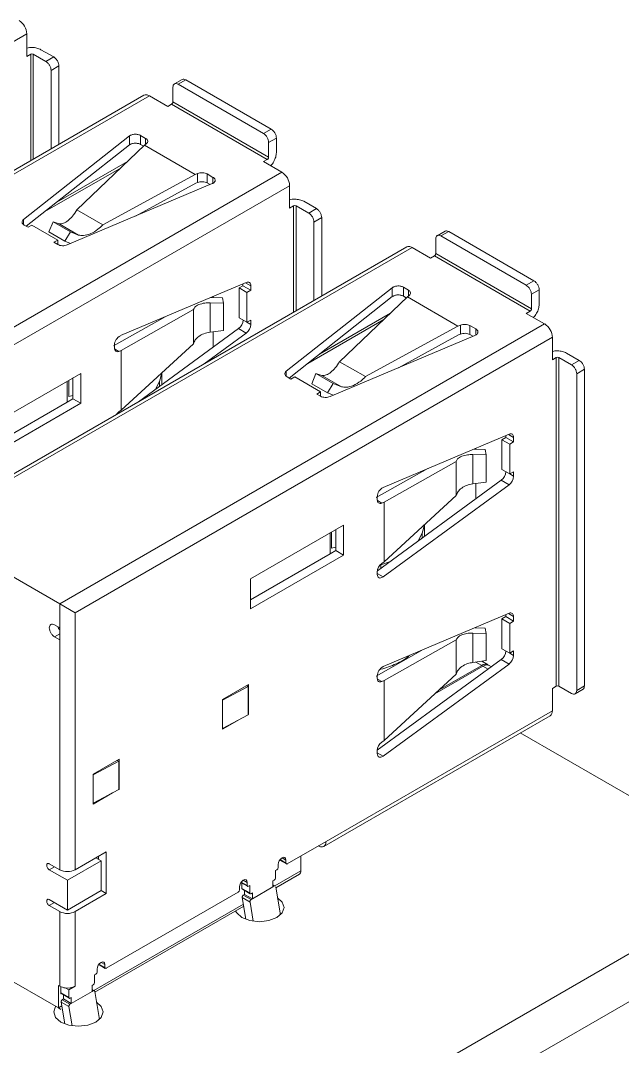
# Model space of a CAD drawing. Header units: inches. Extents: x 0.3 to 21.8, y 0.2 to 16.9.
# Drawn here: x 18.912 to 19.56, y 13.231 to 14.335 of the extents above; entities that cross this region are included whole.
import ezdxf

# ---------------------------------------------------------------- set-up
doc = ezdxf.new("R2010")
doc.units = ezdxf.units.IN
doc.header["$MEASUREMENT"] = 0

msp = doc.modelspace()

# ---------------------------------------------------------------- linework, layer by layer
at = {"color": 7, "linetype": 'Continuous', "lineweight": 0}
for p, q in [((18.9185, 14.3206), (18.4049, 14.0241)), ((18.9185, 14.2965), (18.9185, 14.3206)), ((18.9338, 14.3037), (18.9475, 14.2959)), ((18.9227, 14.2989), (18.9185, 14.2965)), ((18.9227, 14.1843), (18.9227, 14.2989)), ((18.9391, 14.291), (18.9255, 14.2989)), ((18.9255, 14.2989), (18.9255, 14.1859)), ((18.9391, 14.291), (18.9475, 14.2959)), ((18.953, 14.2862), (18.9447, 14.2814)), ((18.9447, 14.197), (18.9447, 14.2814)), ((18.953, 14.2018), (18.953, 14.2862)), ((19.0859, 14.2717), (19.0774, 14.2668)), ((19.0897, 14.2713), (19.0814, 14.2665)), ((19.0897, 14.2713), (19.1816, 14.2182)), ((19.0758, 14.2632), (19.0758, 14.2475)), ((19.1732, 14.2134), (19.0814, 14.2665)), ((19.0446, 14.2547), (18.5251, 13.9548)), ((19.0505, 14.2541), (18.5285, 13.9527)), ((19.0702, 14.2427), (19.0505, 14.2541)), ((19.0744, 14.2451), (19.0702, 14.2427)), ((19.1774, 14.1856), (19.0744, 14.2451)), ((19.0758, 14.2475), (19.1788, 14.188)), ((19.1732, 14.2134), (19.1816, 14.2182)), ((18.9149, 14.1208), (19.0291, 14.2108)), ((18.918, 14.1136), (19.0291, 14.2012)), ((19.0452, 14.2008), (18.9724, 14.1312)), ((19.0291, 14.2012), (19.0291, 14.2108)), ((19.041, 14.2113), (19.0463, 14.2082)), ((19.041, 14.2017), (19.041, 14.2113)), ((19.041, 14.2017), (19.0442, 14.1998)), ((19.0471, 14.2023), (19.0452, 14.2008)), ((19.0452, 14.2008), (19.0998, 14.1693)), ((19.0463, 14.2017), (19.0463, 14.2082)), ((19.1871, 14.2086), (19.1788, 14.2038)), ((19.1788, 14.188), (19.1788, 14.2038)), ((19.1871, 14.2086), (19.1871, 14.1929)), ((19.027, 14.1834), (18.9507, 14.1394)), ((19.1732, 14.1832), (19.1774, 14.1856)), ((19.1732, 14.1832), (19.193, 14.1718)), ((19.193, 14.1718), (18.671, 13.8705)), ((19.02, 14.1767), (18.9381, 14.1294)), ((19.0003, 14.1151), (19.0998, 14.1693)), ((19.0998, 14.1693), (19.1024, 14.1704)), ((19.1024, 14.1704), (19.1024, 14.1608)), ((19.1126, 14.17), (19.1189, 14.1663)), ((19.1126, 14.1603), (19.1126, 14.17)), ((19.2013, 14.1573), (18.6877, 13.8608)), ((19.118, 14.1595), (18.9621, 14.0936)), ((19.1004, 14.16), (19.0356, 14.1246)), ((19.1024, 14.1608), (19.1004, 14.16)), ((19.1126, 14.1603), (19.1158, 14.1585)), ((19.1189, 14.1599), (19.1189, 14.1663)), ((19.2013, 14.1332), (19.2013, 14.1573)), ((19.2055, 14.1356), (19.2013, 14.1332)), ((19.2055, 14.021), (19.2055, 14.1356)), ((19.2219, 14.1278), (19.2083, 14.1356)), ((19.2083, 14.1356), (19.2083, 14.0226)), ((19.2167, 14.1405), (19.2303, 14.1326)), ((18.9724, 14.1312), (19.0003, 14.1151)), ((19.2219, 14.1278), (19.2303, 14.1326)), ((18.9149, 14.1156), (18.9149, 14.1208)), ((18.9199, 14.1125), (18.9157, 14.1149)), ((18.9241, 14.1149), (18.9199, 14.1125)), ((18.9519, 14.0988), (18.9241, 14.1149)), ((18.9469, 14.1185), (18.9423, 14.1075)), ((18.9469, 14.1185), (18.9655, 14.1077)), ((18.9533, 14.1162), (18.9469, 14.1185)), ((18.9743, 14.1041), (18.9533, 14.1162)), ((19.2359, 14.1229), (19.2275, 14.1181)), ((19.2275, 14.0337), (19.2275, 14.1181)), ((19.2359, 14.0385), (19.2359, 14.1229)), ((18.9423, 14.1075), (18.9593, 14.0977)), ((18.9593, 14.0977), (18.9655, 14.1077)), ((18.9655, 14.1077), (18.9743, 14.1041)), ((19.3687, 14.1084), (19.3602, 14.1035)), ((19.3726, 14.108), (19.3642, 14.1032)), ((19.4561, 14.0501), (19.3642, 14.1032)), ((19.3726, 14.108), (19.4644, 14.055)), ((19.3275, 14.0914), (18.8079, 13.7915)), ((19.3333, 14.0908), (18.8113, 13.7895)), ((18.9477, 14.0964), (18.9519, 14.0988)), ((18.9519, 14.094), (18.9477, 14.0964)), ((18.9519, 14.094), (18.9519, 14.0988)), ((18.9657, 14.0951), (18.9593, 14.0977)), ((19.3531, 14.0794), (19.3333, 14.0908)), ((19.3586, 14.1), (19.3586, 14.0842)), ((19.3572, 14.0818), (19.3531, 14.0794)), ((19.4602, 14.0223), (19.3572, 14.0818)), ((19.3586, 14.0842), (19.4616, 14.0247)), ((19.0192, 13.9959), (19.1548, 14.0532)), ((19.1471, 14.0472), (19.1512, 14.0496)), ((19.1471, 14.0472), (19.1554, 14.0424)), ((19.1471, 14.0151), (19.1471, 14.0472)), ((19.1512, 14.0496), (19.1512, 14.0517)), ((19.1512, 14.0496), (19.1596, 14.0448)), ((19.154, 14.0529), (19.1596, 14.0496)), ((19.1596, 14.0496), (19.1596, 14.0448)), ((19.1978, 13.9575), (19.3119, 14.0475)), ((19.3119, 14.0379), (19.3119, 14.0475)), ((19.3238, 14.0481), (19.3292, 14.045)), ((19.3238, 14.0384), (19.3238, 14.0481)), ((19.4561, 14.0501), (19.4644, 14.055)), ((19.1167, 14.0371), (19.129, 14.0367)), ((19.1191, 14.037), (19.1191, 14.0381)), ((19.129, 14.0367), (19.1301, 14.0307)), ((19.1596, 14.0448), (19.1554, 14.0424)), ((19.1554, 14.0424), (19.1554, 14.0103)), ((19.2009, 13.9503), (19.3119, 14.0379)), ((19.3281, 14.0376), (19.2552, 13.9679)), ((19.3238, 14.0384), (19.327, 14.0366)), ((19.33, 14.0391), (19.3281, 14.0376)), ((19.3281, 14.0376), (19.3826, 14.0061)), ((19.3292, 14.0384), (19.3292, 14.045)), ((19.47, 14.0453), (19.4616, 14.0405)), ((19.4616, 14.0247), (19.4616, 14.0405)), ((19.47, 14.0453), (19.47, 14.0296)), ((19.098, 14.0239), (19.0201, 13.98)), ((19.098, 13.987), (19.098, 14.0239)), ((19.1301, 14.0307), (19.1157, 14.0312)), ((19.1157, 14.0312), (19.1157, 13.9997)), ((19.1301, 14.0016), (19.1301, 14.0307)), ((19.0117, 13.9849), (19.0674, 14.0163)), ((19.1471, 14.0151), (19.1554, 14.0103)), ((19.3028, 14.0134), (19.2209, 13.9661)), ((19.3098, 14.0201), (19.2336, 13.9761)), ((19.4561, 14.0199), (19.4602, 14.0223)), ((19.4561, 14.0199), (19.4758, 14.0085)), ((19.4758, 14.0085), (18.9539, 13.7072)), ((19.0386, 13.9247), (19.1464, 14.0035)), ((19.1464, 14.0035), (19.1548, 13.9987)), ((19.1554, 14.0103), (19.1596, 14.0127)), ((19.1554, 14.0103), (19.1596, 14.0079)), ((19.1596, 14.0127), (19.1596, 14.0079)), ((19.2832, 13.9518), (19.3826, 14.0061)), ((19.3826, 14.0061), (19.3852, 14.0072)), ((19.3852, 14.0072), (19.3852, 13.9975)), ((19.3955, 14.0067), (19.4018, 14.0031)), ((19.3955, 13.9971), (19.3955, 14.0067)), ((19.4018, 13.9967), (19.4018, 14.0031)), ((19.4842, 13.9941), (18.9706, 13.6975)), ((19.1548, 13.9987), (19.1095, 13.9656)), ((19.1157, 13.9997), (19.1301, 14.0016)), ((19.1191, 13.9835), (19.1191, 14.0001)), ((19.4009, 13.9962), (19.245, 13.9303)), ((19.3832, 13.9967), (19.3184, 13.9613)), ((19.3852, 13.9975), (19.3832, 13.9967)), ((19.3955, 13.9971), (19.3986, 13.9952)), ((19.4842, 13.9699), (19.4842, 13.9941)), ((19.0129, 13.9826), (19.0129, 13.9858)), ((19.0177, 13.979), (19.0129, 13.9818)), ((19.0201, 13.98), (19.0177, 13.979)), ((19.0201, 13.9157), (19.098, 13.987)), ((19.0201, 13.9157), (19.0201, 13.98)), ((19.4884, 13.9724), (19.4842, 13.9699)), ((19.4884, 13.6187), (19.4884, 13.9724)), ((19.4911, 13.9724), (19.4911, 13.6187)), ((19.5048, 13.9645), (19.4911, 13.9724)), ((19.4995, 13.9772), (19.5131, 13.9693)), ((19.5048, 13.9645), (19.5131, 13.9693)), ((19.2552, 13.9679), (19.2832, 13.9518)), ((19.5187, 13.9597), (19.5104, 13.9548)), ((19.5187, 13.6189), (19.5187, 13.9597)), ((18.8763, 13.8974), (18.9765, 13.9552)), ((18.9621, 13.9469), (18.9621, 13.9244)), ((18.9636, 13.9304), (18.9636, 13.9478)), ((18.9682, 13.9504), (18.9682, 13.9279)), ((18.9765, 13.9552), (18.9765, 13.9231)), ((19.0571, 13.9382), (19.0613, 13.9466)), ((19.0613, 13.9466), (19.0637, 13.9556)), ((19.0613, 13.9412), (19.0613, 13.9466)), ((19.0639, 13.9558), (19.0639, 13.9431)), ((19.1978, 13.9523), (19.1978, 13.9575)), ((19.2027, 13.9492), (19.1986, 13.9516)), ((19.2069, 13.9516), (19.2027, 13.9492)), ((19.2348, 13.9356), (19.2069, 13.9516)), ((19.2297, 13.9552), (19.2252, 13.9442)), ((19.2297, 13.9552), (19.2483, 13.9445)), ((19.2362, 13.9529), (19.2297, 13.9552)), ((19.2571, 13.9408), (19.2362, 13.9529)), ((19.5104, 13.6141), (19.5104, 13.9548)), ((19.2252, 13.9442), (19.2421, 13.9345)), ((19.2306, 13.9331), (19.2348, 13.9356)), ((19.2348, 13.9307), (19.2348, 13.9356)), ((19.2421, 13.9345), (19.2483, 13.9445)), ((19.2483, 13.9445), (19.2571, 13.9408)), ((18.9682, 13.9279), (18.9621, 13.9244)), ((18.9636, 13.9304), (18.9682, 13.9316)), ((18.9682, 13.9279), (18.9765, 13.9231)), ((19.2348, 13.9307), (19.2306, 13.9331)), ((19.2485, 13.9318), (19.2421, 13.9345)), ((18.8763, 13.8749), (18.9621, 13.9244)), ((18.9765, 13.9231), (18.8763, 13.8652)), ((19.0177, 13.914), (19.0201, 13.9157)), ((19.0159, 13.9123), (19.0168, 13.9126)), ((19.0168, 13.9126), (19.019, 13.9134)), ((19.0168, 13.9126), (19.0168, 13.9121)), ((19.302, 13.8326), (19.4376, 13.8899)), ((19.4299, 13.8839), (19.4341, 13.8864)), ((19.4299, 13.8839), (19.4383, 13.8791)), ((19.4299, 13.8518), (19.4299, 13.8839)), ((19.4341, 13.8864), (19.4341, 13.8885)), ((19.4341, 13.8864), (19.4424, 13.8815)), ((19.4368, 13.8896), (19.4424, 13.8864)), ((19.4424, 13.8815), (19.4383, 13.8791)), ((19.4424, 13.8864), (19.4424, 13.8815)), ((19.3995, 13.8738), (19.4119, 13.8734)), ((19.4019, 13.8737), (19.4019, 13.8748)), ((19.4119, 13.8734), (19.4129, 13.8675)), ((19.4383, 13.8791), (19.4383, 13.847)), ((19.3808, 13.8606), (19.303, 13.8168)), ((19.3808, 13.8237), (19.3808, 13.8606)), ((19.4129, 13.8675), (19.3985, 13.8679)), ((19.3985, 13.8679), (19.3985, 13.8364)), ((19.4129, 13.8383), (19.4129, 13.8675)), ((19.2945, 13.8216), (19.3502, 13.853)), ((19.4299, 13.8518), (19.4383, 13.847)), ((19.4383, 13.847), (19.4424, 13.8494)), ((19.4424, 13.8494), (19.4424, 13.8446)), ((19.2958, 13.7426), (19.4292, 13.8402)), ((19.3985, 13.8364), (19.4129, 13.8383)), ((19.4019, 13.8202), (19.4019, 13.8369)), ((19.4292, 13.8402), (19.4376, 13.8354)), ((19.4383, 13.847), (19.4424, 13.8446)), ((19.4376, 13.8354), (19.302, 13.7362)), ((19.2957, 13.8193), (19.2957, 13.8226)), ((19.3006, 13.8157), (19.2958, 13.8185)), ((19.303, 13.8168), (19.3006, 13.8157)), ((19.303, 13.7525), (19.3808, 13.8237)), ((19.303, 13.7525), (19.303, 13.8168)), ((19.1592, 13.7341), (19.2594, 13.7919)), ((19.2594, 13.7919), (19.2594, 13.7598)), ((19.3441, 13.7834), (19.3466, 13.7924)), ((19.3467, 13.7925), (19.3467, 13.7799)), ((18.9539, 13.7072), (18.8113, 13.7895)), ((19.2449, 13.7836), (19.2449, 13.7611)), ((19.2465, 13.7671), (19.2465, 13.7845)), ((19.251, 13.7871), (19.251, 13.7646)), ((19.3399, 13.7749), (19.3441, 13.7834)), ((19.3441, 13.778), (19.3441, 13.7834)), ((19.1592, 13.7116), (19.2449, 13.7611)), ((19.2594, 13.7598), (19.1592, 13.7019)), ((19.251, 13.7646), (19.2449, 13.7611)), ((19.2465, 13.7671), (19.251, 13.7683)), ((19.251, 13.7646), (19.2594, 13.7598)), ((19.2988, 13.7491), (19.2996, 13.7493)), ((19.2996, 13.7493), (19.31, 13.753)), ((19.2996, 13.7493), (19.2996, 13.7454)), ((19.3006, 13.7507), (19.303, 13.7525)), ((19.2957, 13.739), (19.2957, 13.7415)), ((19.2957, 13.7399), (19.302, 13.7362)), ((19.1592, 13.7019), (19.1592, 13.7341)), ((18.9539, 13.7072), (18.9539, 13.6815)), ((18.9706, 13.6975), (18.9539, 13.7072)), ((18.9706, 13.6975), (18.9706, 13.4211)), ((19.302, 13.6397), (19.4376, 13.6971)), ((19.4299, 13.6911), (19.4341, 13.6935)), ((19.4341, 13.6935), (19.4341, 13.6956)), ((19.4341, 13.6935), (19.4424, 13.6887)), ((19.4368, 13.6967), (19.4424, 13.6935)), ((19.4424, 13.6935), (19.4424, 13.6887)), ((18.9483, 13.6847), (18.9539, 13.6815)), ((19.401, 13.6816), (19.4119, 13.6812)), ((19.4019, 13.6816), (19.4019, 13.682)), ((19.4299, 13.6911), (19.4383, 13.6862)), ((19.4299, 13.6589), (19.4299, 13.6911)), ((19.4424, 13.6887), (19.4383, 13.6862)), ((19.4383, 13.6862), (19.4383, 13.6541)), ((18.9483, 13.6718), (18.9539, 13.675)), ((18.9539, 13.6686), (18.9483, 13.6718)), ((18.9539, 13.6815), (18.9539, 13.6686)), ((19.4129, 13.6753), (19.3985, 13.6757)), ((19.3985, 13.6757), (19.3985, 13.6442)), ((19.4119, 13.6812), (19.4129, 13.6753)), ((19.4129, 13.6461), (19.4129, 13.6753)), ((18.9539, 13.6686), (18.9539, 13.4211)), ((19.303, 13.6246), (19.3808, 13.6684)), ((19.3808, 13.6684), (19.3808, 13.6315)), ((19.2945, 13.6294), (19.3453, 13.658)), ((19.4299, 13.6589), (19.4383, 13.6541)), ((19.4383, 13.6541), (19.4424, 13.6565)), ((19.4383, 13.6541), (19.4424, 13.6517)), ((19.4424, 13.6565), (19.4424, 13.6517)), ((19.2957, 13.5497), (19.4292, 13.6473)), ((19.2996, 13.6381), (19.2996, 13.6368)), ((19.4376, 13.6425), (19.302, 13.5434)), ((19.3577, 13.6103), (19.4094, 13.6402)), ((19.3624, 13.6146), (19.4081, 13.641)), ((19.3985, 13.6442), (19.4129, 13.6461)), ((19.4017, 13.6446), (19.4081, 13.641)), ((19.415, 13.6416), (19.4083, 13.6455)), ((19.4094, 13.6402), (19.415, 13.637)), ((19.4186, 13.6396), (19.4163, 13.6409)), ((19.4292, 13.6473), (19.4376, 13.6425)), ((19.2957, 13.6271), (19.2957, 13.6297)), ((19.2981, 13.6364), (19.2996, 13.6368)), ((19.3808, 13.6315), (19.303, 13.5603)), ((19.1292, 13.6043), (19.1571, 13.6204)), ((19.1566, 13.6182), (19.1292, 13.6035)), ((19.1566, 13.6182), (19.155, 13.6192)), ((19.1566, 13.5877), (19.1566, 13.6182)), ((19.1571, 13.6204), (19.1571, 13.5882)), ((19.3006, 13.6235), (19.2958, 13.6263)), ((19.303, 13.6246), (19.3006, 13.6235)), ((19.303, 13.5603), (19.303, 13.6246)), ((19.4842, 13.6163), (19.4884, 13.6187)), ((19.4842, 13.5922), (19.4842, 13.6163)), ((19.4911, 13.6187), (19.5048, 13.6109)), ((19.5087, 13.6104), (19.5172, 13.6153)), ((19.5187, 13.6189), (19.5104, 13.6141)), ((19.1292, 13.6035), (19.1292, 13.6043)), ((19.1292, 13.573), (19.1292, 13.6035)), ((19.1292, 13.573), (19.1566, 13.5877)), ((19.1499, 13.5841), (19.1292, 13.5722)), ((19.1566, 13.5885), (19.1571, 13.5882)), ((19.1571, 13.5882), (19.1566, 13.588)), ((19.2381, 13.4461), (19.4817, 13.5868)), ((19.2406, 13.4516), (19.4842, 13.5922)), ((19.1292, 13.5722), (19.1292, 13.573)), ((19.3006, 13.5585), (19.303, 13.5603)), ((19.6787, 13.4361), (19.4497, 13.5683)), ((19.2957, 13.5461), (19.2957, 13.5493)), ((18.9901, 13.5239), (19.0179, 13.54)), ((19.0174, 13.5379), (19.0158, 13.5388)), ((19.0179, 13.54), (19.0179, 13.5079)), ((19.2957, 13.547), (19.302, 13.5434)), ((19.0174, 13.5379), (18.9901, 13.5231)), ((19.0174, 13.5073), (19.0174, 13.5379)), ((18.9901, 13.5231), (18.9901, 13.5239)), ((18.9901, 13.4926), (18.9901, 13.5231)), ((18.9901, 13.4926), (19.0174, 13.5073)), ((19.0174, 13.5081), (19.0179, 13.5079)), ((19.0179, 13.5079), (19.0174, 13.5076)), ((19.0107, 13.5037), (18.9901, 13.4918)), ((18.9901, 13.4918), (18.9901, 13.4926)), ((19.1988, 13.4275), (19.2406, 13.4516)), ((18.9706, 13.4211), (19.004, 13.4404)), ((19.004, 13.4404), (19.004, 13.3954)), ((18.9984, 13.4307), (18.9622, 13.4098)), ((18.9928, 13.4339), (18.9984, 13.4307)), ((18.9956, 13.4355), (18.9956, 13.4323)), ((18.9984, 13.3986), (18.9984, 13.4307)), ((19.1908, 13.4315), (19.1979, 13.4274)), ((19.1974, 13.4283), (19.1911, 13.432)), ((19.1933, 13.4339), (19.1974, 13.4315)), ((19.1974, 13.4315), (19.1974, 13.4283)), ((19.2135, 13.4198), (19.2135, 13.4359)), ((18.9427, 13.4275), (18.9539, 13.4211)), ((18.9483, 13.4243), (18.9427, 13.4211)), ((18.9622, 13.4098), (18.9427, 13.4211)), ((19.1855, 13.4037), (19.2135, 13.4198)), ((19.1863, 13.4202), (19.1877, 13.4211)), ((19.1863, 13.4122), (19.1863, 13.4202)), ((19.1891, 13.4235), (19.1891, 13.4267)), ((18.9622, 13.3777), (18.9622, 13.4098)), ((19.149, 13.4074), (19.1561, 13.4033)), ((19.1557, 13.4042), (19.1493, 13.4078)), ((19.1501, 13.401), (19.1501, 13.4067)), ((19.1515, 13.4098), (19.1557, 13.4074)), ((19.1557, 13.4074), (19.1557, 13.4042)), ((19.1835, 13.409), (19.1849, 13.4098)), ((19.1835, 13.4026), (19.1835, 13.409)), ((19.1867, 13.4017), (19.2119, 13.4163)), ((18.9622, 13.3777), (18.9984, 13.3986)), ((19.004, 13.3954), (18.9706, 13.3761)), ((18.9984, 13.3986), (19.004, 13.3954)), ((19.004, 13.315), (19.1459, 13.3969)), ((19.0856, 13.0529), (19.6787, 13.3953)), ((19.1473, 13.3994), (19.1473, 13.4026)), ((19.1585, 13.3961), (19.1501, 13.401)), ((19.1505, 13.4001), (19.1589, 13.3952)), ((19.1515, 13.3937), (19.1529, 13.3945)), ((19.1529, 13.3945), (19.1529, 13.3987)), ((19.1613, 13.3897), (19.1529, 13.3945)), ((19.1571, 13.4034), (19.1585, 13.4042)), ((19.1585, 13.4042), (19.1585, 13.3961)), ((19.1599, 13.3953), (19.1613, 13.3961)), ((19.1835, 13.4026), (19.1613, 13.3897)), ((19.1613, 13.3961), (19.1613, 13.3897)), ((19.1862, 13.4033), (19.1835, 13.4048)), ((19.1835, 13.4042), (19.1849, 13.4034)), ((19.1849, 13.4034), (19.1835, 13.4026)), ((19.1915, 13.3724), (19.1866, 13.4024)), ((18.9427, 13.3889), (18.9622, 13.3777)), ((18.9427, 13.3825), (18.9483, 13.3857)), ((18.9906, 13.2912), (19.1516, 13.3841)), ((19.1542, 13.3677), (19.1504, 13.3912)), ((19.1504, 13.3912), (19.1588, 13.3863)), ((19.1599, 13.3889), (19.1515, 13.3937)), ((19.1588, 13.3863), (19.1621, 13.3656)), ((19.1613, 13.3897), (19.1599, 13.3889)), ((18.9539, 13.3761), (18.9427, 13.3825)), ((18.9539, 13.3761), (18.9539, 13.2957)), ((18.9706, 13.3761), (18.9706, 13.2957)), ((18.9918, 13.2892), (19.152, 13.3817)), ((18.8127, 13.3531), (18.9525, 13.2724)), ((19.0856, 13.0015), (19.6787, 13.3438)), ((18.9959, 13.319), (19.003, 13.3149)), ((19.0026, 13.3158), (18.9962, 13.3195)), ((18.9984, 13.3214), (19.0026, 13.319)), ((19.0026, 13.319), (19.0026, 13.3158)), ((18.9914, 13.3078), (18.9928, 13.3086)), ((18.9914, 13.2997), (18.9914, 13.3078)), ((18.9942, 13.311), (18.9942, 13.3142)), ((18.9525, 13.2965), (18.9539, 13.2957)), ((18.9525, 13.2965), (18.9525, 13.2724)), ((18.9706, 13.2957), (18.9636, 13.2917)), ((18.9887, 13.2965), (18.9901, 13.2973)), ((18.9887, 13.2901), (18.9887, 13.2965)), ((18.9553, 13.2885), (18.9553, 13.295)), ((18.9636, 13.2836), (18.9553, 13.2885)), ((18.9557, 13.2876), (18.964, 13.2827)), ((18.958, 13.282), (18.958, 13.2862)), ((18.9599, 13.2938), (18.9636, 13.2917)), ((18.9636, 13.2917), (18.9636, 13.2836)), ((18.9887, 13.2901), (18.9664, 13.2772)), ((18.9914, 13.2908), (18.9887, 13.2923)), ((18.9887, 13.2917), (18.9901, 13.2909)), ((18.9901, 13.2909), (18.9887, 13.2901)), ((18.9966, 13.2599), (18.9917, 13.2899)), ((18.9525, 13.2724), (18.9562, 13.2746)), ((18.9594, 13.2552), (18.9555, 13.2787)), ((18.9555, 13.2787), (18.9639, 13.2738)), ((18.9566, 13.2812), (18.958, 13.282)), ((18.965, 13.2764), (18.9566, 13.2812)), ((18.9664, 13.2772), (18.958, 13.282)), ((18.9639, 13.2738), (18.9673, 13.2531)), ((18.965, 13.2828), (18.9664, 13.2836)), ((18.9664, 13.2772), (18.965, 13.2764)), ((18.9664, 13.2836), (18.9664, 13.2772)), ((18.9525, 13.2724), (18.9553, 13.2708))]:
    msp.add_line(p, q, dxfattribs=at)
at = {"color": 7, "linetype": 'Continuous', "lineweight": 0, "flags": 128}
for points in [[(19.1548, 14.0532), (19.1557, 14.0535), (19.1567, 14.0536), (19.1575, 14.0535), (19.1582, 14.0531), (19.1588, 14.0525), (19.1592, 14.0517), (19.1595, 14.0507), (19.1596, 14.0496)], [(19.0177, 13.979), (19.0167, 13.9787), (19.0158, 13.9786), (19.015, 13.9788), (19.0143, 13.9792), (19.0137, 13.9798), (19.0132, 13.9805), (19.013, 13.9815), (19.0129, 13.9826)], [(19.4376, 13.8899), (19.4386, 13.8903), (19.4395, 13.8903), (19.4403, 13.8902), (19.4411, 13.8898), (19.4416, 13.8892), (19.4421, 13.8884), (19.4423, 13.8875), (19.4424, 13.8864)], [(19.3006, 13.8157), (19.2996, 13.8154), (19.2987, 13.8153), (19.2978, 13.8155), (19.2971, 13.8159), (19.2965, 13.8165), (19.2961, 13.8173), (19.2958, 13.8182), (19.2957, 13.8193)], [(19.302, 13.7362), (19.3008, 13.7355), (19.2997, 13.7351), (19.2986, 13.735), (19.2976, 13.7352), (19.2968, 13.7358), (19.2962, 13.7366), (19.2958, 13.7377), (19.2957, 13.739)], [(19.4376, 13.6971), (19.4386, 13.6974), (19.4395, 13.6974), (19.4403, 13.6973), (19.4411, 13.6969), (19.4416, 13.6963), (19.4421, 13.6955), (19.4423, 13.6946), (19.4424, 13.6935)], [(19.3006, 13.6235), (19.2996, 13.6232), (19.2987, 13.6232), (19.2978, 13.6233), (19.2971, 13.6237), (19.2965, 13.6243), (19.2961, 13.6251), (19.2958, 13.626), (19.2957, 13.6271)], [(19.302, 13.5434), (19.3008, 13.5426), (19.2997, 13.5422), (19.2986, 13.5421), (19.2976, 13.5424), (19.2968, 13.5429), (19.2962, 13.5437), (19.2958, 13.5448), (19.2957, 13.5461)], [(19.1891, 13.4267), (19.1894, 13.4287), (19.1903, 13.4308), (19.1917, 13.4326), (19.1933, 13.4339), (19.1949, 13.4345), (19.1962, 13.4342), (19.1971, 13.4332), (19.1974, 13.4315)], [(19.1473, 13.4026), (19.1477, 13.4046), (19.1486, 13.4067), (19.1499, 13.4085), (19.1515, 13.4098), (19.1531, 13.4104), (19.1545, 13.4101), (19.1554, 13.4091), (19.1557, 13.4074)], [(19.1501, 13.3696), (19.1587, 13.3663), (19.1689, 13.3651), (19.1791, 13.3663), (19.1877, 13.3696), (19.1935, 13.3746), (19.1955, 13.3805), (19.1935, 13.3863), (19.1885, 13.3909)], [(19.1432, 13.3766), (19.1444, 13.3746), (19.1501, 13.3696)], [(18.9942, 13.3142), (18.9945, 13.3162), (18.9954, 13.3183), (18.9968, 13.3201), (18.9984, 13.3214), (19, 13.322), (19.0014, 13.3217), (19.0023, 13.3207), (19.0026, 13.319)], [(18.9496, 13.274), (18.9495, 13.2738), (18.9475, 13.268), (18.9495, 13.2621), (18.9553, 13.2571)], [(18.9553, 13.2571), (18.9639, 13.2538), (18.974, 13.2526), (18.9842, 13.2538), (18.9928, 13.2571), (18.9986, 13.2621), (19.0006, 13.268), (18.9986, 13.2738), (18.9936, 13.2784)]]:
    msp.add_lwpolyline(points, dxfattribs=at)
at = {"color": 7, "linetype": 'Continuous', "lineweight": 0}
for centre, radius, start, end in [((18.9004, 14.3198), 0.0182, 2.6054, 57.3945), ((18.9241, 14.2962), 0.00303, 62.6068, 117.3907), ((19.1832, 14.1565), 0.0182, 2.6055, 57.3945), ((19.2069, 14.1329), 0.00303, 62.607, 117.3911), ((19.139, 14.0133), 0.0123, 307.261, 357.1329), ((19.1473, 14.0085), 0.0123, 307.261, 357.1329), ((19.4661, 13.9932), 0.0182, 2.6054, 57.3945), ((19.0247, 13.9854), 0.0118, 117.7165, 177.8896), ((19.4898, 13.9697), 0.00303, 62.6075, 117.3907), ((19.0249, 13.9045), 0.0119, 127.205, 146.9097), ((19.4218, 13.85), 0.0123, 307.261, 357.1329), ((19.4302, 13.8452), 0.0123, 307.261, 357.1329), ((19.3075, 13.8221), 0.0118, 117.7165, 177.8896), ((19.308, 13.7409), 0.0123, 127.261, 177.1324), ((19.4218, 13.6571), 0.0123, 307.2612, 357.1329), ((19.4302, 13.6523), 0.0123, 307.2612, 357.1329), ((19.3075, 13.6292), 0.0118, 117.7164, 177.8896), ((19.4898, 13.616), 0.00303, 62.6075, 117.3907), ((19.4786, 13.5915), 0.00561, 303.7083, 7.6039), ((19.308, 13.5487), 0.0123, 127.2607, 177.1326), ((19.1983, 13.4281), 0.00086, 170.7849, 309.2058), ((18.9622, 13.4372), 0.0182, 242.6097, 297.3903), ((19.1861, 13.4236), 0.00303, 302.6058, 357.3938), ((19.1833, 13.4123), 0.00303, 302.6065, 357.3931), ((19.1443, 13.3995), 0.00303, 302.6056, 357.3952), ((19.1511, 13.4009), 0.00099, 174.3813, 234.2979), ((19.1565, 13.404), 0.00086, 170.7844, 309.2025), ((19.1593, 13.396), 0.00086, 170.7842, 309.2027), ((18.9622, 13.3922), 0.0182, 242.6097, 297.3903), ((18.9912, 13.3111), 0.00303, 302.6056, 357.3952), ((19.0034, 13.3157), 0.00086, 170.7844, 309.2025), ((18.9615, 13.3096), 0.0158, 241.3147, 264.2572), ((18.9623, 13.3116), 0.0179, 262.2557, 297.4924), ((18.9884, 13.2999), 0.00303, 302.6055, 357.3953), ((18.9562, 13.2884), 0.00099, 174.3808, 234.3054), ((18.9645, 13.2835), 0.00086, 170.7888, 309.2019)]:
    msp.add_arc(centre, radius, start, end, dxfattribs=at)
for points, knots in [([(18.9185, 14.3053), (18.9186, 14.3054), (18.9202, 14.306), (18.9241, 14.3062), (18.9295, 14.3057), (18.9324, 14.3044), (18.9338, 14.3037)], [0, 0, 0, 0, 0.0215, 0.347665, 0.67383, 1, 1, 1, 1]), ([(18.9391, 14.291), (18.9398, 14.2905), (18.9413, 14.2895), (18.9431, 14.2869), (18.9444, 14.2841), (18.9446, 14.2823), (18.9447, 14.2814)], [0, 0, 0, 0, 0.2500014, 0.4999997, 0.7500021, 1, 1, 1, 1]), ([(18.9475, 14.2959), (18.9482, 14.2953), (18.9496, 14.2943), (18.9515, 14.2918), (18.9528, 14.2889), (18.9529, 14.2871), (18.953, 14.2862)], [0, 0, 0, 0, 0.2500014, 0.4999997, 0.7500021, 1, 1, 1, 1]), ([(19.0758, 14.2632), (19.0759, 14.264), (19.076, 14.2656), (19.0773, 14.267), (19.0792, 14.2674), (19.0806, 14.2668), (19.0814, 14.2665)], [0, 0, 0, 0, 0.250003, 0.499999, 0.75, 1, 1, 1, 1]), ([(19.0897, 14.2713), (19.089, 14.2716), (19.0875, 14.2723), (19.0864, 14.2719), (19.0858, 14.2717)], [0, 0, 0, 0, 0.500052, 1, 1, 1, 1]), ([(19.0505, 14.2541), (19.0494, 14.2546), (19.0471, 14.2556), (19.0454, 14.255), (19.0446, 14.2547)], [0, 0, 0, 0, 0.5000516, 1, 1, 1, 1]), ([(19.0758, 14.2475), (19.0758, 14.2473), (19.0757, 14.2468), (19.0754, 14.2461), (19.0749, 14.2455), (19.0746, 14.2452), (19.0744, 14.2451)], [0, 0, 0, 0, 0.249998, 0.500014, 0.750007, 1, 1, 1, 1]), ([(19.0291, 14.2108), (19.0294, 14.2111), (19.0302, 14.2116), (19.0316, 14.2121), (19.0331, 14.2125), (19.0348, 14.2127), (19.0365, 14.2127), (19.0382, 14.2124), (19.0397, 14.212), (19.0406, 14.2115), (19.041, 14.2113)], [0, 0, 0, 0, 0.125004, 0.249998, 0.375003, 0.500006, 0.625001, 0.750001, 0.875001, 1, 1, 1, 1]), ([(19.1732, 14.2134), (19.174, 14.2129), (19.1754, 14.2119), (19.1773, 14.2093), (19.1785, 14.2065), (19.1787, 14.2047), (19.1788, 14.2038)], [0, 0, 0, 0, 0.249999, 0.5, 0.749996, 1, 1, 1, 1]), ([(19.1816, 14.2182), (19.1823, 14.2177), (19.1838, 14.2167), (19.1856, 14.2141), (19.1869, 14.2113), (19.1871, 14.2095), (19.1871, 14.2086)], [0, 0, 0, 0, 0.249999, 0.5, 0.749996, 1, 1, 1, 1]), ([(19.0291, 14.2012), (19.0294, 14.2014), (19.0302, 14.2019), (19.0316, 14.2025), (19.0331, 14.2029), (19.0348, 14.203), (19.0365, 14.203), (19.0382, 14.2028), (19.0397, 14.2023), (19.0406, 14.2019), (19.041, 14.2017)], [0, 0, 0, 0, 0.125004, 0.249998, 0.375003, 0.500006, 0.625001, 0.750001, 0.875001, 1, 1, 1, 1]), ([(19.0463, 14.2082), (19.0469, 14.2078), (19.0481, 14.207), (19.0488, 14.2054), (19.0486, 14.2037), (19.0476, 14.2028), (19.0471, 14.2023)], [0, 0, 0, 0, 0.250001, 0.500005, 0.750005, 1, 1, 1, 1]), ([(19.1871, 14.1929), (19.187, 14.1913), (19.1867, 14.1882), (19.1844, 14.1832), (19.1823, 14.1799), (19.181, 14.1789), (19.1809, 14.1788)], [0, 0, 0, 0, 0.326198, 0.652395, 0.978589, 1, 1, 1, 1]), ([(19.1788, 14.188), (19.1788, 14.1878), (19.1787, 14.1874), (19.1784, 14.1866), (19.178, 14.186), (19.1776, 14.1857), (19.1774, 14.1856)], [0, 0, 0, 0, 0.249998, 0.500014, 0.750007, 1, 1, 1, 1]), ([(19.1024, 14.1704), (19.1032, 14.1707), (19.1048, 14.1713), (19.1077, 14.1714), (19.1104, 14.171), (19.1119, 14.1703), (19.1126, 14.17)], [0, 0, 0, 0, 0.249995, 0.499996, 0.75, 1, 1, 1, 1]), ([(19.1024, 14.1608), (19.1032, 14.1611), (19.1048, 14.1616), (19.1077, 14.1617), (19.1104, 14.1614), (19.1119, 14.1607), (19.1126, 14.1603)], [0, 0, 0, 0, 0.249995, 0.499996, 0.75, 1, 1, 1, 1]), ([(19.1189, 14.1663), (19.1193, 14.1661), (19.1201, 14.1656), (19.1208, 14.1647), (19.1212, 14.1638), (19.1213, 14.1628), (19.121, 14.1618), (19.1203, 14.1609), (19.1193, 14.1601), (19.1185, 14.1597), (19.118, 14.1595)], [0, 0, 0, 0, 0.1249992, 0.2499991, 0.3749993, 0.4999938, 0.6249978, 0.7500017, 0.8749964, 1, 1, 1, 1]), ([(19.2013, 14.1421), (19.2014, 14.1421), (19.203, 14.1427), (19.207, 14.1429), (19.2124, 14.1424), (19.2152, 14.1411), (19.2167, 14.1405)], [0, 0, 0, 0, 0.0215, 0.347665, 0.673832, 1, 1, 1, 1]), ([(18.9533, 14.1162), (18.9548, 14.1162), (18.9578, 14.1164), (18.9628, 14.1195), (18.9679, 14.1243), (18.9709, 14.1288), (18.9724, 14.1312)], [0, 0, 0, 0, 0.251838, 0.499916, 0.739374, 1, 1, 1, 1]), ([(19.2219, 14.1278), (19.2227, 14.1272), (19.2241, 14.1262), (19.226, 14.1237), (19.2273, 14.1208), (19.2274, 14.119), (19.2275, 14.1181)], [0, 0, 0, 0, 0.250001, 0.5, 0.750002, 1, 1, 1, 1]), ([(19.2303, 14.1326), (19.231, 14.1321), (19.2325, 14.131), (19.2343, 14.1285), (19.2356, 14.1256), (19.2358, 14.1238), (19.2359, 14.1229)], [0, 0, 0, 0, 0.250001, 0.5, 0.750002, 1, 1, 1, 1]), ([(18.9157, 14.1149), (18.9151, 14.1153), (18.9139, 14.1162), (18.9133, 14.1178), (18.9135, 14.1194), (18.9145, 14.1203), (18.9149, 14.1208)], [0, 0, 0, 0, 0.25, 0.500004, 0.750005, 1, 1, 1, 1]), ([(18.9743, 14.1041), (18.976, 14.1039), (18.98, 14.1033), (18.9873, 14.1053), (18.9946, 14.1095), (18.9986, 14.1134), (19.0003, 14.1151)], [0, 0, 0, 0, 0.20935, 0.5, 0.79065, 1, 1, 1, 1]), ([(19.3586, 14.1), (19.3587, 14.1008), (19.3589, 14.1023), (19.3602, 14.1037), (19.362, 14.1042), (19.3635, 14.1035), (19.3642, 14.1032)], [0, 0, 0, 0, 0.250004, 0.5, 0.750001, 1, 1, 1, 1]), ([(19.3726, 14.108), (19.3718, 14.1083), (19.3703, 14.109), (19.3692, 14.1086), (19.3686, 14.1084)], [0, 0, 0, 0, 0.500051, 1, 1, 1, 1]), ([(18.9621, 14.0936), (18.9613, 14.0933), (18.9597, 14.0927), (18.9569, 14.0926), (18.9541, 14.093), (18.9526, 14.0937), (18.9519, 14.094)], [0, 0, 0, 0, 0.249995, 0.499995, 0.75, 1, 1, 1, 1]), ([(19.3333, 14.0908), (19.3322, 14.0913), (19.33, 14.0923), (19.3283, 14.0917), (19.3274, 14.0914)], [0, 0, 0, 0, 0.5000516, 1, 1, 1, 1]), ([(19.3586, 14.0842), (19.3586, 14.084), (19.3586, 14.0835), (19.3583, 14.0828), (19.3578, 14.0822), (19.3574, 14.0819), (19.3572, 14.0818)], [0, 0, 0, 0, 0.249998, 0.500014, 0.750007, 1, 1, 1, 1]), ([(19.3119, 14.0475), (19.3123, 14.0478), (19.313, 14.0483), (19.3144, 14.0488), (19.316, 14.0492), (19.3177, 14.0494), (19.3194, 14.0494), (19.321, 14.0491), (19.3226, 14.0487), (19.3234, 14.0483), (19.3238, 14.0481)], [0, 0, 0, 0, 0.125004, 0.249998, 0.375003, 0.500006, 0.625001, 0.750001, 0.875001, 1, 1, 1, 1]), ([(19.4561, 14.0501), (19.4568, 14.0496), (19.4583, 14.0486), (19.4601, 14.046), (19.4614, 14.0432), (19.4616, 14.0414), (19.4616, 14.0405)], [0, 0, 0, 0, 0.249998, 0.5, 0.749996, 1, 1, 1, 1]), ([(19.4644, 14.055), (19.4652, 14.0544), (19.4666, 14.0534), (19.4685, 14.0509), (19.4697, 14.048), (19.4699, 14.0462), (19.47, 14.0453)], [0, 0, 0, 0, 0.249998, 0.5, 0.749996, 1, 1, 1, 1]), ([(19.3119, 14.0379), (19.3123, 14.0381), (19.313, 14.0386), (19.3144, 14.0392), (19.316, 14.0396), (19.3177, 14.0398), (19.3194, 14.0397), (19.321, 14.0395), (19.3226, 14.0391), (19.3234, 14.0386), (19.3238, 14.0384)], [0, 0, 0, 0, 0.125004, 0.249998, 0.375003, 0.500006, 0.625001, 0.750001, 0.875001, 1, 1, 1, 1]), ([(19.3292, 14.045), (19.3298, 14.0445), (19.331, 14.0437), (19.3316, 14.0421), (19.3314, 14.0405), (19.3304, 14.0395), (19.33, 14.0391)], [0, 0, 0, 0, 0.25, 0.500004, 0.750005, 1, 1, 1, 1]), ([(19.1157, 14.0312), (19.1138, 14.0312), (19.1094, 14.0311), (19.1034, 14.0295), (19.0992, 14.0269), (19.0984, 14.0248), (19.098, 14.0239)], [0, 0, 0, 0, 0.210922, 0.500005, 0.791321, 1, 1, 1, 1]), ([(19.4616, 14.0247), (19.4616, 14.0245), (19.4616, 14.0241), (19.4613, 14.0234), (19.4608, 14.0227), (19.4604, 14.0225), (19.4602, 14.0223)], [0, 0, 0, 0, 0.249998, 0.500014, 0.750007, 1, 1, 1, 1]), ([(19.47, 14.0296), (19.4698, 14.028), (19.4696, 14.0249), (19.4673, 14.0199), (19.4651, 14.0166), (19.4638, 14.0156), (19.4637, 14.0155)], [0, 0, 0, 0, 0.326198, 0.652395, 0.978589, 1, 1, 1, 1]), ([(19.3852, 14.0072), (19.386, 14.0074), (19.3877, 14.008), (19.3905, 14.0081), (19.3933, 14.0077), (19.3947, 14.007), (19.3955, 14.0067)], [0, 0, 0, 0, 0.249995, 0.499996, 0.75, 1, 1, 1, 1]), ([(19.4018, 14.0031), (19.4022, 14.0028), (19.4029, 14.0023), (19.4037, 14.0014), (19.4041, 14.0005), (19.4041, 13.9995), (19.4038, 13.9985), (19.4032, 13.9976), (19.4022, 13.9968), (19.4013, 13.9964), (19.4009, 13.9962)], [0, 0, 0, 0, 0.125, 0.249999, 0.375, 0.499994, 0.624999, 0.750002, 0.874997, 1, 1, 1, 1]), ([(19.1157, 13.9997), (19.1134, 13.9992), (19.109, 13.9983), (19.1035, 13.9953), (19.0994, 13.9914), (19.0985, 13.9884), (19.098, 13.987)], [0, 0, 0, 0, 0.252134, 0.500077, 0.749296, 1, 1, 1, 1]), ([(19.3852, 13.9975), (19.386, 13.9978), (19.3877, 13.9983), (19.3905, 13.9985), (19.3933, 13.9981), (19.3947, 13.9974), (19.3955, 13.9971)], [0, 0, 0, 0, 0.249995, 0.499996, 0.75, 1, 1, 1, 1]), ([(19.4842, 13.9788), (19.4843, 13.9788), (19.4859, 13.9794), (19.4898, 13.9796), (19.4952, 13.9791), (19.4981, 13.9778), (19.4995, 13.9772)], [0, 0, 0, 0, 0.0214999, 0.3476653, 0.6738313, 1, 1, 1, 1]), ([(19.5131, 13.9693), (19.5139, 13.9688), (19.5153, 13.9677), (19.5172, 13.9652), (19.5185, 13.9623), (19.5186, 13.9605), (19.5187, 13.9597)], [0, 0, 0, 0, 0.2500014, 0.4999997, 0.7500021, 1, 1, 1, 1]), ([(19.2362, 13.9529), (19.2377, 13.953), (19.2407, 13.9531), (19.2457, 13.9562), (19.2507, 13.961), (19.2537, 13.9655), (19.2552, 13.9679)], [0, 0, 0, 0, 0.2518382, 0.4999157, 0.7393744, 1, 1, 1, 1]), ([(19.5048, 13.9645), (19.5055, 13.964), (19.507, 13.9629), (19.5088, 13.9604), (19.5101, 13.9575), (19.5103, 13.9557), (19.5104, 13.9548)], [0, 0, 0, 0, 0.2500014, 0.4999997, 0.7500021, 1, 1, 1, 1]), ([(19.1986, 13.9516), (19.198, 13.952), (19.1968, 13.9529), (19.1961, 13.9545), (19.1964, 13.9561), (19.1973, 13.9571), (19.1978, 13.9575)], [0, 0, 0, 0, 0.25, 0.500004, 0.750005, 1, 1, 1, 1]), ([(19.2571, 13.9408), (19.2588, 13.9406), (19.2628, 13.94), (19.2701, 13.942), (19.2774, 13.9462), (19.2815, 13.9502), (19.2832, 13.9518)], [0, 0, 0, 0, 0.20935, 0.5, 0.79065, 1, 1, 1, 1]), ([(19.245, 13.9303), (19.2442, 13.93), (19.2425, 13.9295), (19.2397, 13.9293), (19.2369, 13.9297), (19.2355, 13.9304), (19.2348, 13.9307)], [0, 0, 0, 0, 0.249995, 0.499996, 0.75, 1, 1, 1, 1]), ([(19.3985, 13.8679), (19.3966, 13.8679), (19.3922, 13.8678), (19.3863, 13.8663), (19.3821, 13.8636), (19.3812, 13.8615), (19.3808, 13.8606)], [0, 0, 0, 0, 0.210922, 0.500005, 0.791321, 1, 1, 1, 1]), ([(19.3985, 13.8364), (19.3963, 13.8359), (19.3918, 13.835), (19.3864, 13.832), (19.3822, 13.8281), (19.3813, 13.8252), (19.3808, 13.8237)], [0, 0, 0, 0, 0.252134, 0.500077, 0.749297, 1, 1, 1, 1]), ([(18.9483, 13.6718), (18.9476, 13.6723), (18.9461, 13.6734), (18.9443, 13.6759), (18.943, 13.6788), (18.9426, 13.6815), (18.943, 13.6838), (18.9443, 13.6852), (18.9461, 13.6857), (18.9476, 13.685), (18.9483, 13.6847)], [0, 0, 0, 0, 0.124999, 0.25, 0.374999, 0.5, 0.625001, 0.75, 0.875001, 1, 1, 1, 1]), ([(18.9536, 13.6796), (18.9533, 13.68), (18.9526, 13.6808), (18.9523, 13.6817), (18.9521, 13.6822)], [0, 0, 0, 0, 0.499765, 1, 1, 1, 1]), ([(19.3808, 13.6684), (19.3813, 13.6695), (19.3822, 13.6716), (19.3864, 13.674), (19.3919, 13.6756), (19.3963, 13.6757), (19.3985, 13.6757)], [0, 0, 0, 0, 0.252149, 0.500086, 0.749311, 1, 1, 1, 1]), ([(19.2996, 13.6368), (19.3052, 13.6386), (19.3163, 13.6422), (19.3265, 13.6477), (19.3299, 13.6513), (19.3303, 13.6516)], [0, 0, 0, 0, 0.474239, 0.948478, 1, 1, 1, 1]), ([(19.3808, 13.6315), (19.3812, 13.6327), (19.3821, 13.6357), (19.3863, 13.6398), (19.3922, 13.643), (19.3966, 13.6438), (19.3985, 13.6442)], [0, 0, 0, 0, 0.208679, 0.499995, 0.789079, 1, 1, 1, 1]), ([(19.4081, 13.641), (19.4093, 13.6416), (19.4119, 13.6428), (19.4139, 13.642), (19.4149, 13.6417)], [0, 0, 0, 0, 0.500052, 1, 1, 1, 1]), ([(19.4163, 13.6409), (19.4153, 13.6412), (19.4133, 13.642), (19.4107, 13.6408), (19.4094, 13.6402)], [0, 0, 0, 0, 0.499948, 1, 1, 1, 1]), ([(19.5187, 13.6189), (19.5186, 13.6181), (19.5184, 13.6166), (19.5177, 13.6154), (19.5171, 13.6153), (19.5171, 13.6153)], [0, 0, 0, 0, 0.499948, 0.999899, 1, 1, 1, 1]), ([(19.5048, 13.6109), (19.5055, 13.6105), (19.507, 13.6099), (19.5088, 13.6103), (19.5101, 13.6117), (19.5103, 13.6133), (19.5104, 13.6141)], [0, 0, 0, 0, 0.250001, 0.5, 0.750001, 1, 1, 1, 1]), ([(19.2322, 13.4468), (19.2333, 13.4463), (19.2355, 13.4453), (19.2383, 13.4459), (19.2402, 13.448), (19.2405, 13.4504), (19.2406, 13.4516)], [0, 0, 0, 0, 0.25, 0.5, 0.75, 1, 1, 1, 1]), ([(18.9427, 13.4211), (18.9424, 13.4213), (18.9416, 13.4218), (18.9407, 13.4231), (18.9401, 13.4245), (18.9399, 13.4259), (18.9401, 13.4271), (18.9407, 13.4278), (18.9416, 13.428), (18.9424, 13.4277), (18.9427, 13.4275)], [0, 0, 0, 0, 0.124999, 0.25, 0.375, 0.5, 0.625, 0.75, 0.875001, 1, 1, 1, 1]), ([(19.2135, 13.4198), (19.2134, 13.4191), (19.2132, 13.4175), (19.2124, 13.4164), (19.2118, 13.4162), (19.2118, 13.4162)], [0, 0, 0, 0, 0.499949, 0.999899, 1, 1, 1, 1]), ([(18.9427, 13.3825), (18.9424, 13.3828), (18.9416, 13.3833), (18.9407, 13.3845), (18.9401, 13.386), (18.9399, 13.3874), (18.9401, 13.3885), (18.9407, 13.3892), (18.9416, 13.3894), (18.9424, 13.3891), (18.9427, 13.3889)], [0, 0, 0, 0, 0.1249992, 0.2500003, 0.3750002, 0.5000005, 0.6249994, 0.7500005, 0.8750008, 1, 1, 1, 1]), ([(19.1504, 13.3912), (19.1504, 13.3914), (19.1504, 13.3919), (19.1506, 13.3925), (19.1508, 13.393), (19.1511, 13.3934), (19.1513, 13.3936), (19.1515, 13.3937)], [0, 0, 0, 0, 0.252102, 0.500556, 0.625595, 0.74723, 1, 1, 1, 1]), ([(19.1599, 13.3889), (19.1597, 13.3888), (19.1593, 13.3885), (19.1589, 13.3878), (19.1587, 13.3871), (19.1587, 13.3866), (19.1588, 13.3863)], [0, 0, 0, 0, 0.250297, 0.498365, 0.744667, 1, 1, 1, 1]), ([(18.9917, 13.2899), (18.9917, 13.2901), (18.9916, 13.2906), (18.9912, 13.2909), (18.9909, 13.291), (18.9905, 13.2911), (18.9902, 13.291), (18.9901, 13.2909)], [0, 0, 0, 0, 0.252094, 0.50056, 0.625597, 0.74721, 1, 1, 1, 1]), ([(18.9555, 13.2787), (18.9555, 13.2789), (18.9555, 13.2794), (18.9557, 13.28), (18.9559, 13.2805), (18.9562, 13.2809), (18.9565, 13.2811), (18.9566, 13.2812)], [0, 0, 0, 0, 0.252098, 0.500562, 0.625598, 0.74721, 1, 1, 1, 1]), ([(18.965, 13.2764), (18.9648, 13.2763), (18.9645, 13.276), (18.9641, 13.2753), (18.9638, 13.2746), (18.9639, 13.2741), (18.9639, 13.2738)], [0, 0, 0, 0, 0.250316, 0.49836, 0.744671, 1, 1, 1, 1])]:
    msp.add_open_spline(points, degree=3, knots=knots, dxfattribs=at)

doc.saveas('drawing.dxf')
